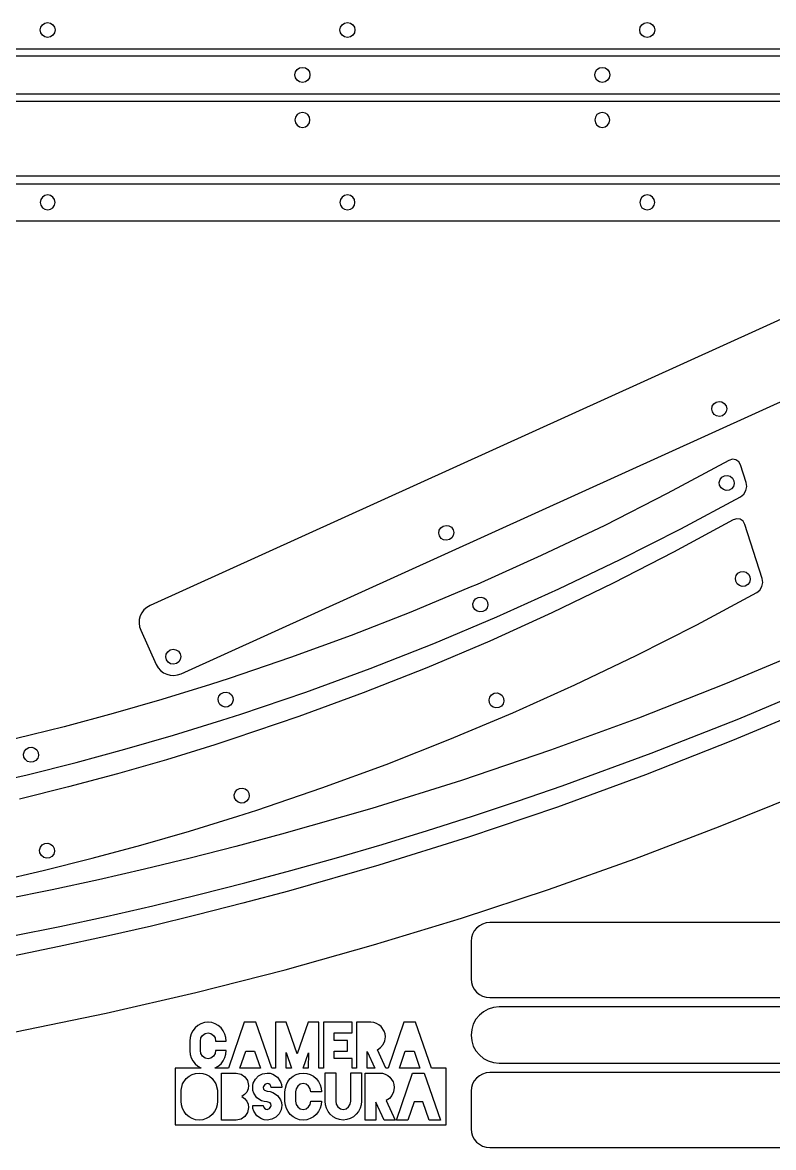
# Model space of a CAD drawing. Extents: x -2300 to 2026, y -6513 to 1502.
# Drawn here: x -1698.6 to -1498.1, y 859.1 to 1159.2 of the extents above; entities that cross this region are included whole.
import ezdxf

# ---------------------------------------------------------------- set-up
doc = ezdxf.new("R2010")
doc.units = 0

msp = doc.modelspace()

# ---------------------------------------------------------------- linework, layer by layer
at = {"layer": 'Layer 1'}
for p, q in [((-1693.692093, 1158.018394), (-1693.263684, 1158.654068)), ((-1693.263684, 1158.654068), (-1692.628176, 1159.082639)), ((-1692.628176, 1159.082639), (-1691.8498, 1159.23988)), ((-1691.8498, 1159.23988), (-1691.071125, 1159.082762)), ((-1691.8498, 1159.23988), (-1691.8498, 1159.23988)), ((-1691.071125, 1159.082762), (-1690.435197, 1158.654229)), ((-1690.435197, 1158.654229), (-1690.006454, 1158.018515)), ((-1613.692065, 1158.018394), (-1613.263505, 1158.654068)), ((-1613.263505, 1158.654068), (-1612.627845, 1159.082639)), ((-1612.627845, 1159.082639), (-1611.8494, 1159.23988)), ((-1611.8494, 1159.23988), (-1611.070725, 1159.082762)), ((-1611.8494, 1159.23988), (-1611.8494, 1159.23988)), ((-1611.070725, 1159.082762), (-1610.434798, 1158.654229)), ((-1610.434798, 1158.654229), (-1610.006054, 1158.018515)), ((-1533.691724, 1158.018394), (-1533.263367, 1158.654068)), ((-1533.263367, 1158.654068), (-1532.627868, 1159.082639)), ((-1532.627868, 1159.082639), (-1531.8494, 1159.23988)), ((-1531.8494, 1159.23988), (-1531.070759, 1159.082762)), ((-1531.8494, 1159.23988), (-1531.8494, 1159.23988)), ((-1531.070759, 1159.082762), (-1530.434908, 1158.654229)), ((-1530.434908, 1158.654229), (-1530.006239, 1158.018515)), ((-1693.84917, 1157.23985), (-1693.692093, 1158.018394)), ((-1693.691971, 1156.461498), (-1693.84917, 1157.23985)), ((-1693.263522, 1155.825828), (-1693.691971, 1156.461498)), ((-1692.628056, 1155.397216), (-1693.263522, 1155.825828)), ((-1690.435365, 1155.82566), (-1691.071252, 1155.397092)), ((-1690.006578, 1156.461371), (-1690.435365, 1155.82566)), ((-1689.84933, 1157.23985), (-1690.006578, 1156.461371)), ((-1690.006454, 1158.018515), (-1689.84933, 1157.23985)), ((-1613.84921, 1157.23985), (-1613.692065, 1158.018394)), ((-1613.691942, 1156.461498), (-1613.84921, 1157.23985)), ((-1613.263342, 1155.825828), (-1613.691942, 1156.461498)), ((-1612.627724, 1155.397216), (-1613.263342, 1155.825828)), ((-1610.434965, 1155.82566), (-1611.070852, 1155.397092)), ((-1610.006178, 1156.461371), (-1610.434965, 1155.82566)), ((-1609.84893, 1157.23985), (-1610.006178, 1156.461371)), ((-1610.006054, 1158.018515), (-1609.84893, 1157.23985)), ((-1533.84877, 1157.23985), (-1533.691724, 1158.018394)), ((-1533.691571, 1156.461498), (-1533.84877, 1157.23985)), ((-1533.263123, 1155.825828), (-1533.691571, 1156.461498)), ((-1532.627656, 1155.397216), (-1533.263123, 1155.825828)), ((-1530.435076, 1155.82566), (-1531.070886, 1155.397092)), ((-1530.006364, 1156.461371), (-1530.435076, 1155.82566)), ((-1529.84915, 1157.23985), (-1530.006364, 1156.461371)), ((-1530.006239, 1158.018515), (-1529.84915, 1157.23985)), ((-1691.8498, 1155.24004), (-1692.628056, 1155.397216)), ((-1691.071252, 1155.397092), (-1691.8498, 1155.24004)), ((-1611.8494, 1155.24004), (-1612.627724, 1155.397216)), ((-1611.070852, 1155.397092), (-1611.8494, 1155.24004)), ((-1531.8494, 1155.24004), (-1532.627656, 1155.397216)), ((-1531.070886, 1155.397092), (-1531.8494, 1155.24004)), ((-1463.85, 1150.23994), (-2178.85, 1150.24)), ((-2171.85025, 1152.23981), (-1451.85, 1152.24)), ((-1625.692065, 1146.036507), (-1625.263505, 1146.672115)), ((-1625.263505, 1146.672115), (-1624.627845, 1147.100663)), ((-1624.627845, 1147.100663), (-1623.8494, 1147.2579)), ((-1623.8494, 1147.2579), (-1623.070725, 1147.100785)), ((-1623.8494, 1147.2579), (-1623.8494, 1147.2579)), ((-1623.070725, 1147.100785), (-1622.434798, 1146.672277)), ((-1622.434798, 1146.672277), (-1622.006054, 1146.036628)), ((-1545.691724, 1146.036507), (-1545.263367, 1146.672115)), ((-1545.263367, 1146.672115), (-1544.627868, 1147.100663)), ((-1544.627868, 1147.100663), (-1543.8494, 1147.2579)), ((-1543.8494, 1147.2579), (-1543.070759, 1147.100785)), ((-1543.8494, 1147.2579), (-1543.8494, 1147.2579)), ((-1543.070759, 1147.100785), (-1542.434908, 1146.672277)), ((-1542.434908, 1146.672277), (-1542.006239, 1146.036628)), ((-1625.84921, 1145.25809), (-1625.692065, 1146.036507)), ((-1625.691942, 1144.479611), (-1625.84921, 1145.25809)), ((-1625.263342, 1143.843876), (-1625.691942, 1144.479611)), ((-1624.627724, 1143.41524), (-1625.263342, 1143.843876)), ((-1622.434965, 1143.843708), (-1623.070852, 1143.415115)), ((-1622.006178, 1144.479484), (-1622.434965, 1143.843708)), ((-1621.84893, 1145.25809), (-1622.006178, 1144.479484)), ((-1622.006054, 1146.036628), (-1621.84893, 1145.25809)), ((-1545.84877, 1145.25809), (-1545.691724, 1146.036507)), ((-1545.691571, 1144.479611), (-1545.84877, 1145.25809)), ((-1545.263123, 1143.843876), (-1545.691571, 1144.479611)), ((-1544.627656, 1143.41524), (-1545.263123, 1143.843876)), ((-1542.435076, 1143.843708), (-1543.070886, 1143.415115)), ((-1542.006364, 1144.479484), (-1542.435076, 1143.843708)), ((-1541.84915, 1145.25809), (-1542.006364, 1144.479484)), ((-1542.006239, 1146.036628), (-1541.84915, 1145.25809)), ((-1623.8494, 1143.25806), (-1624.627724, 1143.41524)), ((-1623.070852, 1143.415115), (-1623.8494, 1143.25806)), ((-1543.8494, 1143.25806), (-1544.627656, 1143.41524)), ((-1543.070886, 1143.415115), (-1543.8494, 1143.25806)), ((-2183.85047, 1138.24019), (-1463.84, 1138.24)), ((-2183.85025, 1140.24025), (-1463.85, 1140.24)), ((-1625.262952, 1134.654152), (-1625.691628, 1134.018482)), ((-1624.627259, 1135.082764), (-1625.262952, 1134.654152)), ((-1623.8489, 1135.23994), (-1624.627259, 1135.082764)), ((-1623.070386, 1135.082888), (-1623.8489, 1135.23994)), ((-1622.434575, 1134.65432), (-1623.070386, 1135.082888)), ((-1622.005864, 1134.018609), (-1622.434575, 1134.65432)), ((-1545.262822, 1134.654152), (-1545.691271, 1134.018482)), ((-1544.627356, 1135.082764), (-1545.262822, 1134.654152)), ((-1543.8491, 1135.23994), (-1544.627356, 1135.082764)), ((-1543.070552, 1135.082888), (-1543.8491, 1135.23994)), ((-1542.434665, 1134.65432), (-1543.070552, 1135.082888)), ((-1542.005878, 1134.018609), (-1542.434665, 1134.65432)), ((-1625.691628, 1134.018482), (-1625.84893, 1133.24013)), ((-1625.84893, 1133.24013), (-1625.691781, 1132.461586)), ((-1625.691781, 1132.461586), (-1625.263197, 1131.825912)), ((-1625.263197, 1131.825912), (-1624.627472, 1131.397341)), ((-1623.070259, 1131.397218), (-1622.434407, 1131.825751)), ((-1622.434407, 1131.825751), (-1622.005739, 1132.461465)), ((-1621.84865, 1133.24013), (-1622.005864, 1134.018609)), ((-1622.005739, 1132.461465), (-1621.84865, 1133.24013)), ((-1545.691271, 1134.018482), (-1545.84847, 1133.24013)), ((-1545.84847, 1133.24013), (-1545.691393, 1132.461586)), ((-1545.691393, 1132.461586), (-1545.262984, 1131.825912)), ((-1545.262984, 1131.825912), (-1544.627476, 1131.397341)), ((-1543.070425, 1131.397218), (-1542.434497, 1131.825751)), ((-1542.434497, 1131.825751), (-1542.005754, 1132.461465)), ((-1541.84863, 1133.24013), (-1542.005878, 1134.018609)), ((-1542.005754, 1132.461465), (-1541.84863, 1133.24013)), ((-1624.627472, 1131.397341), (-1623.8489, 1131.2401)), ((-1623.8489, 1131.2401), (-1623.070259, 1131.397218)), ((-1623.8489, 1131.2401), (-1623.8489, 1131.2401)), ((-1544.627476, 1131.397341), (-1543.8491, 1131.2401)), ((-1543.8491, 1131.2401), (-1543.070425, 1131.397218)), ((-1543.8491, 1131.2401), (-1543.8491, 1131.2401)), ((-1463.84019, 1118.23981), (-2183.85, 1118.24)), ((-1771.85, 1116.23972), (-1456.84, 1116.23)), ((-1693.683468, 1112.026628), (-1693.84065, 1111.24809)), ((-1693.84065, 1111.24809), (-1693.683436, 1110.469608)), ((-1693.25481, 1112.662277), (-1693.683468, 1112.026628)), ((-1692.61901, 1113.090785), (-1693.25481, 1112.662277)), ((-1691.8404, 1113.2479), (-1692.61901, 1113.090785)), ((-1691.061828, 1113.090663), (-1691.8404, 1113.2479)), ((-1691.8404, 1113.2479), (-1691.8404, 1113.2479)), ((-1690.426103, 1112.662115), (-1691.061828, 1113.090663)), ((-1689.997519, 1112.026507), (-1690.426103, 1112.662115)), ((-1689.997642, 1110.469704), (-1689.84037, 1111.24809)), ((-1689.84037, 1111.24809), (-1689.997519, 1112.026507)), ((-1613.683161, 1112.026628), (-1613.84025, 1111.24809)), ((-1613.84025, 1111.24809), (-1613.683036, 1110.469608)), ((-1613.254492, 1112.662277), (-1613.683161, 1112.026628)), ((-1612.618641, 1113.090785), (-1613.254492, 1112.662277)), ((-1611.84, 1113.2479), (-1612.618641, 1113.090785)), ((-1611.061532, 1113.090663), (-1611.84, 1113.2479)), ((-1611.84, 1113.2479), (-1611.84, 1113.2479)), ((-1610.426033, 1112.662115), (-1611.061532, 1113.090663)), ((-1609.997676, 1112.026507), (-1610.426033, 1112.662115)), ((-1609.997829, 1110.469704), (-1609.84063, 1111.24809)), ((-1609.84063, 1111.24809), (-1609.997676, 1112.026507)), ((-1533.683161, 1112.026628), (-1533.84025, 1111.24809)), ((-1533.84025, 1111.24809), (-1533.683036, 1110.469608)), ((-1533.254492, 1112.662277), (-1533.683161, 1112.026628)), ((-1532.618641, 1113.090785), (-1533.254492, 1112.662277)), ((-1531.84, 1113.2479), (-1532.618641, 1113.090785)), ((-1531.061555, 1113.090663), (-1531.84, 1113.2479)), ((-1531.84, 1113.2479), (-1531.84, 1113.2479)), ((-1530.425896, 1112.662115), (-1531.061555, 1113.090663)), ((-1529.997335, 1112.026507), (-1530.425896, 1112.662115)), ((-1529.997427, 1110.469704), (-1529.84019, 1111.24809)), ((-1529.84019, 1111.24809), (-1529.997335, 1112.026507)), ((-1693.683436, 1110.469608), (-1693.254724, 1109.833873)), ((-1693.254724, 1109.833873), (-1692.618913, 1109.405239)), ((-1692.618913, 1109.405239), (-1691.8404, 1109.24806)), ((-1691.8404, 1109.24806), (-1691.061948, 1109.405271)), ((-1691.061948, 1109.405271), (-1690.426265, 1109.833958)), ((-1690.426265, 1109.833958), (-1689.997642, 1110.469704)), ((-1613.683036, 1110.469608), (-1613.254324, 1109.833873)), ((-1613.254324, 1109.833873), (-1612.618514, 1109.405239)), ((-1612.618514, 1109.405239), (-1611.84, 1109.24806)), ((-1611.84, 1109.24806), (-1611.061744, 1109.405271)), ((-1611.061744, 1109.405271), (-1610.426277, 1109.833958)), ((-1610.426277, 1109.833958), (-1609.997829, 1110.469704)), ((-1533.683036, 1110.469608), (-1533.254324, 1109.833873)), ((-1533.254324, 1109.833873), (-1532.618514, 1109.405239)), ((-1532.618514, 1109.405239), (-1531.84, 1109.24806)), ((-1531.84, 1109.24806), (-1531.061583, 1109.405271)), ((-1531.061583, 1109.405271), (-1530.425975, 1109.833958)), ((-1530.425975, 1109.833958), (-1529.997427, 1110.469704)), ((-1451.83997, 1106.23047), (-1771.85, 1106.24)), ((-1445.992, 1102.89282), (-1664.53, 1003.69)), ((-1656.26324, 985.47867), (-1437.72524, 1084.68147)), ((-1514.629296, 1056.097599), (-1514.501766, 1056.853461)), ((-1514.501766, 1056.853461), (-1514.100246, 1057.50638)), ((-1514.100246, 1057.50638), (-1513.456799, 1057.971305)), ((-1513.4568, 1057.9713), (-1512.682784, 1058.150075)), ((-1513.456799, 1057.971305), (-1513.4568, 1057.9713)), ((-1512.682784, 1058.150075), (-1511.926632, 1058.022707)), ((-1511.926632, 1058.022707), (-1511.273557, 1057.621078)), ((-1511.273557, 1057.621078), (-1510.80877, 1056.977064)), ((-1510.80877, 1056.977064), (-1510.630162, 1056.203195)), ((-1514.450771, 1055.323845), (-1514.629296, 1056.097599)), ((-1513.985932, 1054.680014), (-1514.450771, 1055.323845)), ((-1513.332991, 1054.278293), (-1513.985932, 1054.680014)), ((-1512.577098, 1054.15069), (-1513.332991, 1054.278293)), ((-1511.803401, 1054.329214), (-1512.577098, 1054.15069)), ((-1511.159542, 1054.794039), (-1511.803401, 1054.329214)), ((-1510.757775, 1055.44711), (-1511.159542, 1054.794039)), ((-1510.630162, 1056.203195), (-1510.757775, 1055.44711)), ((-1510.04197, 1042.42044), (-1526.501351, 1033.547401)), ((-1509.078137, 1042.722974), (-1510.04197, 1042.42044)), ((-1508.169836, 1042.592769), (-1509.078137, 1042.722974)), ((-1507.41711, 1042.068789), (-1508.169836, 1042.592769)), ((-1506.92, 1041.19), (-1507.41711, 1042.068789)), ((-1505.41638, 1036.517135), (-1506.92, 1041.19)), ((-1512.616811, 1036.555942), (-1512.403667, 1037.292355)), ((-1512.52781, 1035.76679), (-1512.616811, 1036.555942)), ((-1512.139737, 1035.073737), (-1512.52781, 1035.76679)), ((-1512.403667, 1037.292355), (-1511.929914, 1037.895096)), ((-1511.929914, 1037.895096), (-1511.23709, 1038.28323)), ((-1511.23709, 1038.28323), (-1510.447966, 1038.372203)), ((-1510.447966, 1038.372203), (-1509.711586, 1038.159063)), ((-1509.711586, 1038.159063), (-1509.108859, 1037.685321)), ((-1509.108859, 1037.685321), (-1508.72069, 1036.99249)), ((-1508.63162, 1036.203191), (-1508.84463, 1035.466644)), ((-1508.7207, 1036.99249), (-1508.63162, 1036.203191)), ((-1508.72069, 1036.99249), (-1508.7207, 1036.99249)), ((-1505.282588, 1035.435716), (-1505.41638, 1036.517135)), ((-1526.501351, 1033.547401), (-1543.195745, 1025.070353)), ((-1522.876568, 1024.152272), (-1506.92022, 1032.716325)), ((-1511.537005, 1034.599774), (-1512.139737, 1035.073737)), ((-1510.80051, 1034.386477), (-1511.537005, 1034.599774)), ((-1510.01115, 1034.47542), (-1510.80051, 1034.386477)), ((-1509.318288, 1034.863752), (-1510.01115, 1034.47542)), ((-1508.84463, 1035.466644), (-1509.318288, 1034.863752)), ((-1506.92022, 1032.716325), (-1506.08263, 1033.412439)), ((-1506.08263, 1033.412439), (-1505.520712, 1034.35986)), ((-1505.520712, 1034.35986), (-1505.282588, 1035.435716)), ((-1508.87859, 1026.53457), (-1524.797451, 1017.889698)), ((-1507.916104, 1026.839422), (-1508.87859, 1026.53457)), ((-1507.008867, 1026.711079), (-1507.916104, 1026.839422)), ((-1506.256845, 1026.188339), (-1507.008867, 1026.711079)), ((-1587.475722, 1023.029868), (-1587.348134, 1023.785811)), ((-1587.348134, 1023.785811), (-1586.946432, 1024.438789)), ((-1586.946432, 1024.438789), (-1586.3027, 1024.903695)), ((-1586.3027, 1024.9037), (-1585.528649, 1025.082485)), ((-1586.3027, 1024.903695), (-1586.3027, 1024.9037)), ((-1585.528649, 1025.082485), (-1584.772422, 1024.955127)), ((-1584.772422, 1024.955127), (-1584.119272, 1024.553518)), ((-1584.119272, 1024.553518), (-1583.65445, 1023.909552)), ((-1583.65445, 1023.909552), (-1583.475849, 1023.135678)), ((-1543.195745, 1025.070353), (-1560.117576, 1016.992473)), ((-1539.048137, 1015.951348), (-1522.876568, 1024.152272)), ((-1505.76, 1025.31), (-1506.256845, 1026.188339)), ((-1501.13014, 1010.92549), (-1505.76, 1025.31)), ((-1587.297111, 1022.256065), (-1587.475722, 1023.029868)), ((-1586.832145, 1021.612349), (-1587.297111, 1022.256065)), ((-1586.179139, 1021.210686), (-1586.832145, 1021.612349)), ((-1585.423221, 1021.083105), (-1586.179139, 1021.210686)), ((-1584.649521, 1021.261632), (-1585.423221, 1021.083105)), ((-1584.005408, 1021.726463), (-1584.649521, 1021.261632)), ((-1583.60351, 1022.379563), (-1584.005408, 1021.726463)), ((-1583.475849, 1023.135678), (-1583.60351, 1022.379563)), ((-1524.797451, 1017.889698), (-1540.938585, 1009.616953)), ((-1560.117576, 1016.992473), (-1577.25927, 1009.31694)), ((-1555.430088, 1008.11991), (-1539.048137, 1015.951348)), ((-1508.329598, 1010.961419), (-1508.116395, 1011.697844)), ((-1508.116395, 1011.697844), (-1507.642625, 1012.300587)), ((-1507.642625, 1012.300587), (-1506.94989, 1012.6887)), ((-1506.94989, 1012.6887), (-1506.160776, 1012.777672)), ((-1506.160776, 1012.777672), (-1505.424382, 1012.564532)), ((-1505.424382, 1012.564532), (-1504.821598, 1012.090804)), ((-1504.821598, 1012.090804), (-1504.43331, 1011.39801)), ((-1579.08897, 1008.543855), (-1594.90739, 1001.943575)), ((-1577.25927, 1009.31694), (-1579.08897, 1008.543855)), ((-1540.938585, 1009.616953), (-1557.296894, 1001.723045)), ((-1508.24063, 1010.17226), (-1508.329598, 1010.961419)), ((-1507.852523, 1009.479212), (-1508.24063, 1010.17226)), ((-1507.249739, 1009.00526), (-1507.852523, 1009.479212)), ((-1506.513228, 1008.791965), (-1507.249739, 1009.00526)), ((-1505.72394, 1008.88089), (-1506.513228, 1008.791965)), ((-1505.031047, 1009.26922), (-1505.72394, 1008.88089)), ((-1504.557324, 1009.872134), (-1505.031047, 1009.26922)), ((-1504.344249, 1010.608703), (-1504.557324, 1009.872134)), ((-1504.43331, 1011.39801), (-1504.4333, 1011.398)), ((-1504.4333, 1011.398), (-1504.344249, 1010.608703)), ((-1501.796271, 1007.820794), (-1501.234311, 1008.768233)), ((-1501.234311, 1008.768233), (-1500.996226, 1009.844088)), ((-1500.996226, 1009.844088), (-1501.13014, 1010.92549)), ((-1577.656011, 1005.471409), (-1576.96331, 1005.85954)), ((-1576.96331, 1005.85954), (-1576.174054, 1005.948498)), ((-1576.174054, 1005.948498), (-1575.437585, 1005.735321)), ((-1575.437585, 1005.735321), (-1574.834773, 1005.261591)), ((-1572.017582, 1000.664313), (-1555.430088, 1008.11991)), ((-1518.590326, 998.560384), (-1502.63398, 1007.12464)), ((-1502.63398, 1007.12464), (-1501.796271, 1007.820794)), ((-1666.143585, 1002.527385), (-1666.726997, 1001.75748)), ((-1665.407969, 1003.180297), (-1666.143585, 1002.527385)), ((-1664.53, 1003.69), (-1665.407969, 1003.180297)), ((-1578.342901, 1004.132181), (-1578.129718, 1004.86862)), ((-1578.25403, 1003.3431), (-1578.342901, 1004.132181)), ((-1577.865898, 1002.650059), (-1578.25403, 1003.3431)), ((-1578.129718, 1004.86862), (-1577.656011, 1005.471409)), ((-1577.263068, 1002.176119), (-1577.865898, 1002.650059)), ((-1574.570632, 1003.042916), (-1575.044433, 1002.439984)), ((-1574.834773, 1005.261591), (-1574.44649, 1004.56889)), ((-1574.357482, 1003.779546), (-1574.570632, 1003.042916)), ((-1574.4465, 1004.56889), (-1574.357482, 1003.779546)), ((-1574.44649, 1004.56889), (-1574.4465, 1004.56889)), ((-1667.39781, 999.971547), (-1667.46551, 999.00795)), ((-1667.148355, 1000.896795), (-1667.39781, 999.971547)), ((-1666.726997, 1001.75748), (-1667.148355, 1000.896795)), ((-1594.90739, 1001.943575), (-1610.897533, 995.68582)), ((-1588.805782, 993.59091), (-1572.017582, 1000.664313)), ((-1576.526553, 1001.962826), (-1577.263068, 1002.176119)), ((-1575.73737, 1002.05173), (-1576.526553, 1001.962826)), ((-1575.044433, 1002.439984), (-1575.73737, 1002.05173)), ((-1557.296894, 1001.723045), (-1573.867278, 994.214682)), ((-1667.46551, 999.00795), (-1667.341607, 998.032219)), ((-1667.341607, 998.032219), (-1667.01625, 997.07057)), ((-1667.01625, 997.07057), (-1662.88298, 987.96494)), ((-1534.761769, 990.359112), (-1518.590326, 998.560384)), ((-1610.897533, 995.68582), (-1627.058618, 989.782658)), ((-1605.789847, 986.906058), (-1588.805782, 993.59091)), ((-1573.867278, 994.214682), (-1590.644638, 987.098575)), ((-1660.321589, 989.962321), (-1660.194049, 990.718208)), ((-1660.194049, 990.718208), (-1659.792477, 991.371127)), ((-1659.792477, 991.371127), (-1659.148999, 991.836003)), ((-1659.149, 991.836), (-1658.37498, 992.014816)), ((-1659.148999, 991.836003), (-1659.149, 991.836)), ((-1658.37498, 992.014816), (-1657.618805, 991.887512)), ((-1657.618805, 991.887512), (-1656.965665, 991.48592)), ((-1656.965665, 991.48592), (-1656.50075, 990.841874)), ((-1656.50075, 990.841874), (-1656.322149, 990.067994)), ((-1487.915507, 992.491772), (-1510.93848, 982.811249)), ((-1662.88298, 987.96494), (-1662.37332, 987.086979)), ((-1660.142971, 989.188543), (-1660.321589, 989.962321)), ((-1659.678074, 988.544725), (-1660.142971, 989.188543)), ((-1659.025218, 988.14301), (-1659.678074, 988.544725)), ((-1658.269452, 988.01541), (-1659.025218, 988.14301)), ((-1657.495821, 988.193934), (-1658.269452, 988.01541)), ((-1656.851708, 988.658782), (-1657.495821, 988.193934)), ((-1656.44981, 989.311883), (-1656.851708, 988.658782)), ((-1656.322149, 990.067994), (-1656.44981, 989.311883)), ((-1627.058618, 989.782658), (-1643.38987, 984.246155)), ((-1551.143514, 982.527229), (-1534.761769, 990.359112)), ((-1662.37332, 987.086979), (-1661.720398, 986.351365)), ((-1661.720398, 986.351365), (-1660.950444, 985.76795)), ((-1660.950444, 985.76795), (-1660.089687, 985.346586)), ((-1660.089687, 985.346586), (-1659.164359, 985.097125)), ((-1659.164359, 985.097125), (-1658.200688, 985.029417)), ((-1658.200688, 985.029417), (-1657.224905, 985.153315)), ((-1657.224905, 985.153315), (-1656.26324, 985.47867)), ((-1622.964939, 980.616111), (-1605.789847, 986.906058)), ((-1590.644638, 987.098575), (-1607.623876, 980.381431)), ((-1648.42682, 982.624525), (-1661.373377, 978.632825)), ((-1643.38987, 984.246155), (-1648.42682, 982.624525)), ((-1567.730767, 975.07114), (-1551.143514, 982.527229)), ((-1510.93848, 982.811249), (-1534.20163, 973.673477)), ((-1507.35945, 973.481715), (-1484.132315, 983.243043)), ((-1661.373377, 978.632825), (-1674.36654, 974.878823)), ((-1646.339298, 978.760294), (-1646.126081, 979.49675)), ((-1646.25033, 977.97114), (-1646.339298, 978.760294)), ((-1646.126081, 979.49675), (-1645.652256, 980.099578)), ((-1645.652256, 980.099578), (-1644.9594, 980.48785)), ((-1644.9594, 980.48785), (-1644.170343, 980.576764)), ((-1644.170343, 980.576764), (-1643.433904, 980.363558)), ((-1643.433904, 980.363558), (-1642.831112, 979.889758)), ((-1642.831112, 979.889758), (-1642.443, 979.19689)), ((-1642.443, 979.19689), (-1642.353958, 978.407677)), ((-1642.443, 979.19689), (-1642.443, 979.19689)), ((-1640.32622, 974.727425), (-1622.964939, 980.616111)), ((-1607.623876, 980.381431), (-1624.799893, 974.06996)), ((-1574.05543, 978.537682), (-1573.842336, 979.274094)), ((-1573.96641, 977.74863), (-1574.05543, 978.537682)), ((-1573.842336, 979.274094), (-1573.368599, 979.876884)), ((-1573.368599, 979.876884), (-1572.67569, 980.26507)), ((-1572.67569, 980.26507), (-1571.886563, 980.354)), ((-1571.886563, 980.354), (-1571.150179, 980.140801)), ((-1571.150179, 980.140801), (-1570.54745, 979.667044)), ((-1570.54745, 979.667044), (-1570.15929, 978.9743)), ((-1570.1593, 978.9743), (-1570.070261, 978.184971)), ((-1570.15929, 978.9743), (-1570.1593, 978.9743)), ((-1645.862206, 977.278215), (-1646.25033, 977.97114)), ((-1645.259359, 976.804342), (-1645.862206, 977.278215)), ((-1644.522784, 976.591092), (-1645.259359, 976.804342)), ((-1643.73348, 976.68004), (-1644.522784, 976.591092)), ((-1643.040683, 977.068247), (-1643.73348, 976.68004)), ((-1642.567014, 977.671128), (-1643.040683, 977.068247)), ((-1642.353958, 978.407677), (-1642.567014, 977.671128)), ((-1573.578437, 977.05555), (-1573.96641, 977.74863)), ((-1572.975717, 976.58158), (-1573.578437, 977.05555)), ((-1572.239231, 976.368285), (-1572.975717, 976.58158)), ((-1571.44996, 976.45723), (-1572.239231, 976.368285)), ((-1570.757059, 976.845451), (-1571.44996, 976.45723)), ((-1570.283336, 977.44836), (-1570.757059, 976.845451)), ((-1570.070261, 978.184971), (-1570.283336, 977.44836)), ((-1486.03548, 977.321772), (-1509.058453, 967.641249)), ((-1674.36654, 974.878823), (-1687.403204, 971.36225)), ((-1658.287333, 969.11836), (-1645.36317, 973.105795)), ((-1645.36317, 973.105795), (-1640.32622, 974.727425)), ((-1624.799893, 974.06996), (-1642.16759, 968.17087)), ((-1584.518735, 967.997251), (-1567.730767, 975.07114)), ((-1534.20163, 973.673477), (-1557.695731, 965.083695)), ((-1530.828799, 964.267278), (-1507.35945, 973.481715)), ((-1687.403204, 971.36225), (-1700.480265, 968.082839)), ((-1671.257439, 965.364548), (-1658.287333, 969.11836)), ((-1647.20475, 966.54921), (-1660.173831, 962.553091)), ((-1642.16759, 968.17087), (-1647.20475, 966.54921)), ((-1601.502622, 961.311968), (-1584.518735, 967.997251)), ((-1509.058453, 967.641249), (-1532.321603, 958.503477)), ((-1698.277524, 964.05385), (-1698.06431, 964.790291)), ((-1698.18866, 963.26477), (-1698.277524, 964.05385)), ((-1698.06431, 964.790291), (-1697.590533, 965.3931)), ((-1697.590533, 965.3931), (-1696.89771, 965.78128)), ((-1696.89771, 965.78128), (-1696.108412, 965.870287)), ((-1696.108412, 965.870287), (-1695.371835, 965.657195)), ((-1695.371835, 965.657195), (-1694.768946, 965.183496)), ((-1694.768946, 965.183496), (-1694.38071, 964.49068)), ((-1694.291835, 963.701366), (-1694.5051, 962.964801)), ((-1694.38071, 964.49068), (-1694.3807, 964.49069)), ((-1694.3807, 964.49069), (-1694.291835, 963.701366)), ((-1684.270476, 961.844111), (-1671.257439, 965.364548)), ((-1557.695731, 965.083695), (-1581.411554, 957.047143)), ((-1554.531001, 955.60507), (-1530.828799, 964.267278)), ((-1697.800328, 962.571959), (-1698.18866, 963.26477)), ((-1697.197456, 962.098172), (-1697.800328, 962.571959)), ((-1697.323432, 958.556803), (-1684.270476, 961.844111)), ((-1696.460974, 961.884969), (-1697.197456, 962.098172)), ((-1695.67181, 961.97391), (-1696.460974, 961.884969)), ((-1694.978943, 962.361986), (-1695.67181, 961.97391)), ((-1694.5051, 962.964801), (-1694.978943, 962.361986)), ((-1660.173831, 962.553091), (-1673.19025, 958.798615)), ((-1618.677635, 955.021696), (-1601.502622, 961.311968)), ((-1710.413294, 955.502379), (-1697.323432, 958.556803)), ((-1673.19025, 958.798615), (-1686.250803, 955.285508)), ((-1532.321603, 958.503477), (-1555.815704, 949.913695)), ((-1686.250803, 955.285508), (-1699.352285, 952.013496)), ((-1641.838622, 953.902269), (-1641.364918, 954.505073)), ((-1641.364918, 954.505073), (-1640.67223, 954.89331)), ((-1640.67223, 954.89331), (-1639.88307, 954.982242)), ((-1639.88307, 954.982242), (-1639.146611, 954.769034)), ((-1639.146611, 954.769034), (-1638.543805, 954.295237)), ((-1636.03898, 949.13284), (-1618.677635, 955.021696)), ((-1581.411554, 957.047143), (-1605.339874, 949.569057)), ((-1566.466494, 951.48272), (-1554.531001, 955.60507)), ((-1642.051803, 953.16582), (-1641.838622, 953.902269)), ((-1641.96292, 952.37665), (-1642.051803, 953.16582)), ((-1641.574814, 951.683724), (-1641.96292, 952.37665)), ((-1640.971991, 951.209844), (-1641.574814, 951.683724)), ((-1638.27966, 952.076639), (-1638.753386, 951.473738)), ((-1638.543805, 954.295237), (-1638.1556, 953.6024)), ((-1638.066576, 952.813195), (-1638.27966, 952.076639)), ((-1638.1556, 953.6024), (-1638.066576, 952.813195)), ((-1638.1556, 953.6024), (-1638.1556, 953.6024)), ((-1578.45669, 947.500431), (-1566.466494, 951.48272)), ((-1512.35761, 944.781766), (-1489.760246, 953.982041)), ((-1641.07614, 947.51118), (-1636.03898, 949.13284)), ((-1640.235475, 950.99658), (-1640.971991, 951.209844)), ((-1639.44629, 951.0855), (-1640.235475, 950.99658)), ((-1638.753386, 951.473738), (-1639.44629, 951.0855)), ((-1605.339874, 949.569057), (-1629.471462, 942.654678)), ((-1555.815704, 949.913695), (-1579.531527, 941.877142)), ((-1654.000851, 943.52371), (-1641.07614, 947.51118)), ((-1590.500417, 943.658868), (-1578.45669, 947.500431)), ((-1666.971478, 939.770046), (-1654.000851, 943.52371)), ((-1629.471462, 942.654678), (-1641.610599, 939.410516)), ((-1602.596504, 939.958699), (-1590.500417, 943.658868)), ((-1535.175925, 936.091523), (-1512.35761, 944.781766)), ((-1693.776948, 939.195802), (-1693.303241, 939.79859)), ((-1693.303241, 939.79859), (-1692.61054, 940.18673)), ((-1692.61054, 940.18673), (-1691.821103, 940.275766)), ((-1691.821103, 940.275766), (-1691.084455, 940.062691)), ((-1691.084455, 940.062691), (-1690.481539, 939.589003)), ((-1690.481539, 939.589003), (-1690.0933, 938.8962)), ((-1679.985009, 936.249931), (-1666.971478, 939.770046)), ((-1614.743783, 936.400593), (-1602.596504, 939.958699)), ((-1579.531527, 941.877142), (-1603.459847, 934.399057)), ((-1693.990131, 938.459368), (-1693.776948, 939.195802)), ((-1693.90126, 937.67029), (-1693.990131, 938.459368)), ((-1693.513026, 936.977434), (-1693.90126, 937.67029)), ((-1692.910172, 936.503638), (-1693.513026, 936.977434)), ((-1692.17371, 936.290428), (-1692.910172, 936.503638)), ((-1690.691625, 936.767447), (-1691.38465, 936.37933)), ((-1690.21766, 937.370293), (-1690.691625, 936.767447)), ((-1690.004353, 938.106874), (-1690.21766, 937.370293)), ((-1690.0933, 938.8962), (-1690.004353, 938.106874)), ((-1690.0933, 938.8962), (-1690.0933, 938.8962)), ((-1641.610599, 939.410516), (-1653.797093, 936.309244)), ((-1693.038435, 932.963108), (-1679.985009, 936.249931)), ((-1691.38465, 936.37933), (-1692.17371, 936.290428)), ((-1653.797093, 936.309244), (-1666.02979, 933.351519)), ((-1603.459847, 934.399057), (-1627.591435, 927.484678)), ((-1626.941081, 932.985215), (-1614.743783, 936.400593)), ((-1558.206854, 927.916052), (-1535.175925, 936.091523)), ((-1706.128745, 929.909318), (-1693.038435, 932.963108)), ((-1678.307538, 930.537994), (-1690.629183, 927.869325)), ((-1666.02979, 933.351519), (-1678.307538, 930.537994)), ((-1639.187228, 929.713234), (-1626.941081, 932.985215)), ((-1690.629183, 927.869325), (-1702.993572, 925.346166)), ((-1651.481055, 926.585317), (-1639.187228, 929.713234)), ((-1627.591435, 927.484678), (-1639.730572, 924.240516)), ((-1581.442058, 920.260091), (-1558.206854, 927.916052)), ((-1663.821391, 923.602131), (-1651.481055, 926.585317)), ((-1676.207065, 920.764343), (-1663.821391, 923.602131)), ((-1639.730572, 924.240516), (-1651.917066, 921.139244)), ((-1688.636907, 918.072622), (-1676.207065, 920.764343)), ((-1651.917066, 921.139244), (-1664.149763, 918.181519)), ((-1604.873372, 913.128372), (-1581.442058, 920.260091)), ((-1575.789916, 918.697254), (-1576.639455, 918.237285)), ((-1574.85016, 918.987762), (-1575.789916, 918.697254)), ((-1573.84, 919.089), (-1574.85016, 918.987762)), ((-1483.84087, 919.0881), (-1573.84, 919.089)), ((-1701.109747, 915.527634), (-1688.636907, 918.072622)), ((-1664.149763, 918.181519), (-1676.427511, 915.367994)), ((-1578.44863, 916.038692), (-1578.739163, 915.098961)), ((-1577.988625, 916.888195), (-1578.44863, 916.038692)), ((-1577.378962, 917.627663), (-1577.988625, 916.888195)), ((-1576.639455, 918.237285), (-1577.378962, 917.627663)), ((-1688.749156, 912.699325), (-1701.113545, 910.176166)), ((-1676.427511, 915.367994), (-1688.749156, 912.699325)), ((-1628.49225, 906.525619), (-1604.873372, 913.128372)), ((-1578.84041, 914.08881), (-1578.85, 904.088)), ((-1578.739163, 915.098961), (-1578.84041, 914.08881)), ((-1652.290348, 900.456562), (-1628.49225, 906.525619)), ((-1578.85, 904.088), (-1578.748753, 903.077878)), ((-1676.259321, 894.925931), (-1652.290348, 900.456562)), ((-1578.748753, 903.077878), (-1578.45822, 902.138221)), ((-1578.45822, 902.138221), (-1577.998215, 901.288824)), ((-1577.998215, 901.288824), (-1577.388553, 900.549477)), ((-1577.388553, 900.549477), (-1576.649045, 899.939976)), ((-1576.649045, 899.939976), (-1575.799506, 899.480112)), ((-1575.799506, 899.480112), (-1574.85975, 899.189679)), ((-1574.85975, 899.189679), (-1573.84959, 899.08847)), ((-1573.84959, 899.08847), (-1483.85, 899.089)), ((-1700.390823, 889.938459), (-1676.259321, 894.925931)), ((-1575.539149, 895.311565), (-1576.648391, 894.397211)), ((-1574.264858, 896.00145), (-1575.539149, 895.311565)), ((-1572.855236, 896.437162), (-1574.264858, 896.00145)), ((-1571.34, 896.589), (-1572.855236, 896.437162)), ((-1478.15087, 896.5889), (-1571.34, 896.589)), ((-1651.764424, 891.643183), (-1652.5144, 891.002667)), ((-1650.93013, 892.115137), (-1651.764424, 891.643183)), ((-1650.024603, 892.405992), (-1650.93013, 892.115137)), ((-1649.06, 892.503), (-1650.024603, 892.405992)), ((-1649.042884, 892.502903), (-1649.06, 892.503)), ((-1648.078141, 892.40589), (-1649.042884, 892.502903)), ((-1647.172334, 892.11504), (-1648.078141, 892.40589)), ((-1646.329826, 891.643083), (-1647.172334, 892.11504)), ((-1645.588484, 891.00257), (-1646.329826, 891.643083)), ((-1639.37, 892.503), (-1643.60166, 880.2963)), ((-1636.27179, 892.5027), (-1639.37, 892.503)), ((-1632.04, 880.296), (-1636.27179, 892.5027)), ((-1628.17113, 892.503), (-1631.05, 892.503)), ((-1631.05, 892.503), (-1631.05, 880.296)), ((-1625.2391, 884.04112), (-1628.17113, 892.503)), ((-1622.29, 892.503), (-1625.2391, 884.04112)), ((-1619.45, 892.503), (-1622.29, 892.503)), ((-1619.45, 880.296), (-1619.45, 892.503)), ((-1610.56, 892.503), (-1618.24, 892.503)), ((-1618.24, 892.503), (-1618.24, 880.296)), ((-1610.56, 889.671), (-1610.56, 892.503)), ((-1605.64, 892.503), (-1609.44, 892.503)), ((-1609.44, 892.503), (-1609.44, 880.296)), ((-1605.62237, 892.502693), (-1605.64, 892.503)), ((-1604.83879, 892.426794), (-1605.62237, 892.502693)), ((-1604.10573, 892.1992), (-1604.83879, 892.426794)), ((-1603.431658, 891.836726), (-1604.10573, 892.1992)), ((-1602.85875, 891.35626), (-1603.431658, 891.836726)), ((-1596.79, 892.503), (-1601.02179, 880.2963)), ((-1593.69166, 892.5027), (-1596.79, 892.503)), ((-1589.46, 880.296), (-1593.69166, 892.5027)), ((-1578.252856, 892.013905), (-1578.688644, 890.604357)), ((-1577.562866, 893.28809), (-1578.252856, 892.013905)), ((-1576.648391, 894.397211), (-1577.562866, 893.28809)), ((-1653.811851, 888.478686), (-1653.912908, 887.496867)), ((-1653.54236, 889.401517), (-1653.811851, 888.478686)), ((-1653.108439, 890.248448), (-1653.54236, 889.401517)), ((-1652.5144, 891.002667), (-1653.108439, 890.248448)), ((-1650.92805, 888.305744), (-1650.48998, 889.013554)), ((-1650.48998, 889.013554), (-1649.83302, 889.485422)), ((-1649.83302, 889.485422), (-1649.040726, 889.67095)), ((-1649.040726, 889.67095), (-1648.265657, 889.485422)), ((-1648.265657, 889.485422), (-1647.625472, 889.013554)), ((-1647.625472, 889.013554), (-1647.187402, 888.305744)), ((-1644.981861, 890.231365), (-1645.588484, 891.00257)), ((-1644.543774, 889.36746), (-1644.981861, 890.231365)), ((-1644.278404, 888.432018), (-1644.543774, 889.36746)), ((-1615.41, 887.648), (-1615.41, 889.671)), ((-1615.41, 889.671), (-1610.56, 889.671)), ((-1602.016027, 890.12582), (-1602.85875, 891.35626)), ((-1601.788562, 889.392716), (-1602.016027, 890.12582)), ((-1601.860218, 887.517571), (-1601.712683, 888.60903)), ((-1601.712683, 888.60903), (-1601.788562, 889.392716)), ((-1578.688644, 890.604357), (-1578.84051, 889.08915)), ((-1578.84051, 889.08915), (-1578.688644, 887.574022)), ((-1653.912908, 887.496867), (-1653.92, 884.9)), ((-1651.081323, 885.002), (-1651.08, 887.446)), ((-1651.08, 887.446), (-1650.92805, 888.305744)), ((-1647.187402, 888.305744), (-1647.018677, 887.446)), ((-1647.018677, 887.446), (-1644.19, 887.446)), ((-1644.19, 887.446), (-1644.278404, 888.432018)), ((-1611.84, 887.648), (-1615.41, 887.648)), ((-1611.84, 884.816), (-1611.84, 887.648)), ((-1603.85303, 885.13649), (-1602.985182, 885.730732)), ((-1602.985182, 885.730732), (-1602.30273, 886.53567)), ((-1602.30273, 886.53567), (-1601.860218, 887.517571)), ((-1578.688644, 887.574022), (-1578.252856, 886.164534)), ((-1578.252856, 886.164534), (-1577.562866, 884.890391)), ((-1653.92, 884.9), (-1653.818784, 883.943405)), ((-1653.818784, 883.943405), (-1653.549452, 883.02895)), ((-1653.549452, 883.02895), (-1653.107119, 882.194637)), ((-1650.929373, 884.142269), (-1651.081323, 885.002)), ((-1650.491303, 883.434443), (-1650.929373, 884.142269)), ((-1649.834343, 882.945771), (-1650.491303, 883.434443)), ((-1649.042049, 882.777046), (-1649.834343, 882.945771)), ((-1648.26698, 882.945771), (-1649.042049, 882.777046)), ((-1647.626795, 883.434443), (-1648.26698, 882.945771)), ((-1647.188725, 884.142269), (-1647.626795, 883.434443)), ((-1647.02, 885.002), (-1647.188725, 884.142269)), ((-1644.188422, 885.001724), (-1647.02, 885.002)), ((-1644.980286, 882.216361), (-1644.542196, 883.080264)), ((-1644.542196, 883.080264), (-1644.276826, 884.015712)), ((-1644.276826, 884.015712), (-1644.188422, 885.001724)), ((-1640.55, 880.296), (-1638.9828, 884.8165)), ((-1638.9828, 884.8165), (-1636.66, 884.816)), ((-1636.66, 884.816), (-1635.09044, 880.29581)), ((-1628.22, 880.296), (-1628.215, 884.4794)), ((-1628.215, 884.4794), (-1626.76342, 880.29631)), ((-1623.7, 880.296), (-1622.28313, 884.344632)), ((-1622.28313, 884.344632), (-1622.29, 880.296)), ((-1615.41, 882.793), (-1615.41, 884.816)), ((-1615.41, 884.816), (-1611.84, 884.816)), ((-1610.56, 882.793), (-1615.41, 882.793)), ((-1610.56, 880.296), (-1610.56, 882.793)), ((-1606.6115, 884.715342), (-1606.58, 884.715)), ((-1606.61, 880.296), (-1606.6115, 884.715342)), ((-1606.58, 884.715), (-1604.5435, 880.29596)), ((-1601.63, 880.296), (-1603.85303, 885.13649)), ((-1597.97, 880.296), (-1596.3997, 884.8165)), ((-1596.3997, 884.8165), (-1594.08, 884.816)), ((-1594.08, 884.816), (-1592.51047, 880.29581)), ((-1577.562866, 884.890391), (-1576.648391, 883.781299)), ((-1576.648391, 883.781299), (-1575.539149, 882.866962)), ((-1575.539149, 882.866962), (-1574.264858, 882.177087)), ((-1650.84811, 880.29544), (-1657.8, 880.296)), ((-1657.8, 880.296), (-1657.8, 865.093)), ((-1653.107119, 882.194637), (-1652.521492, 881.44461)), ((-1652.521492, 881.44461), (-1651.771514, 880.804091)), ((-1651.771514, 880.804091), (-1650.937222, 880.33214)), ((-1650.937222, 880.33214), (-1650.84811, 880.29544)), ((-1647.26, 880.296), (-1647.170756, 880.332684)), ((-1643.60166, 880.2963), (-1647.26, 880.296)), ((-1647.170756, 880.332684), (-1646.328252, 880.804651)), ((-1646.328252, 880.804651), (-1645.586906, 881.445164)), ((-1645.586906, 881.445164), (-1644.980286, 882.216361)), ((-1635.09044, 880.29581), (-1640.55, 880.296)), ((-1631.05, 880.296), (-1632.04, 880.296)), ((-1626.76342, 880.29631), (-1628.22, 880.296)), ((-1622.29, 880.296), (-1623.7, 880.296)), ((-1618.24, 880.296), (-1619.45, 880.296)), ((-1609.44, 880.296), (-1610.56, 880.296)), ((-1604.5435, 880.29596), (-1606.61, 880.296)), ((-1601.02179, 880.2963), (-1601.63, 880.296)), ((-1592.51047, 880.29581), (-1597.97, 880.296)), ((-1585.46, 880.296), (-1589.46, 880.296)), ((-1585.46, 865.093), (-1585.46, 880.296)), ((-1574.264858, 882.177087), (-1572.855236, 881.741378)), ((-1572.855236, 881.741378), (-1571.34, 881.58954)), ((-1571.34, 881.58954), (-1478.16, 881.589)), ((-1655.821771, 876.03185), (-1654.861493, 877.46462)), ((-1654.861493, 877.46462), (-1654.111737, 878.105141)), ((-1654.111737, 878.105141), (-1653.277643, 878.5771)), ((-1653.277643, 878.5771), (-1652.371857, 878.867779)), ((-1652.371857, 878.867779), (-1651.407093, 878.964611)), ((-1651.407093, 878.964611), (-1651.40238, 878.965381)), ((-1651.40238, 878.965381), (-1651.39, 878.965)), ((-1651.39, 878.965), (-1650.425471, 878.868168)), ((-1650.425471, 878.868168), (-1649.5199, 878.577489)), ((-1649.5199, 878.577489), (-1648.677171, 878.105532)), ((-1648.677171, 878.105532), (-1647.9356, 877.465009)), ((-1647.9356, 877.465009), (-1646.975322, 876.032239)), ((-1645.47048, 878.948606), (-1641.63, 878.948)), ((-1645.47, 866.407), (-1645.47048, 878.948606)), ((-1641.63, 878.948), (-1641.55, 878.948)), ((-1641.55, 878.948), (-1640.25227, 878.678102)), ((-1640.25227, 878.678102), (-1639.2077, 877.970292)), ((-1639.2077, 877.970292), (-1638.499702, 876.925362)), ((-1638.499702, 876.925362), (-1638.230224, 875.627372)), ((-1636.962393, 876.234285), (-1636.42312, 877.329945)), ((-1636.42312, 877.329945), (-1635.58082, 878.189689)), ((-1635.58082, 878.189689), (-1634.50227, 878.762731)), ((-1634.50227, 878.762731), (-1633.25529, 878.96505)), ((-1633.25529, 878.96505), (-1633.25348, 878.965381)), ((-1633.25348, 878.965381), (-1632.473994, 878.889488)), ((-1632.473994, 878.889488), (-1631.75348, 878.661888)), ((-1631.75348, 878.661888), (-1630.52341, 877.819313)), ((-1630.52341, 877.819313), (-1629.680951, 876.588863)), ((-1629.680951, 876.588863), (-1629.453499, 875.859773)), ((-1628.149452, 875.86364), (-1627.715556, 876.710747)), ((-1627.715556, 876.710747), (-1627.121522, 877.46514)), ((-1627.121522, 877.46514), (-1626.37154, 878.105661)), ((-1626.37154, 878.105661), (-1625.537222, 878.57762)), ((-1625.537222, 878.57762), (-1624.631485, 878.868299)), ((-1624.631485, 878.868299), (-1623.666672, 878.965131)), ((-1623.666672, 878.965131), (-1623.66478, 878.965381)), ((-1623.66478, 878.965381), (-1623.65, 878.965)), ((-1623.65, 878.965), (-1622.685236, 878.868168)), ((-1622.685236, 878.868168), (-1621.77945, 878.577489)), ((-1621.77945, 878.577489), (-1620.936946, 878.105532)), ((-1620.936946, 878.105532), (-1620.1956, 877.465009)), ((-1620.1956, 877.465009), (-1619.588968, 876.693813)), ((-1619.588968, 876.693813), (-1619.15087, 875.829909)), ((-1617.8232, 871.430144), (-1617.81758, 878.982182)), ((-1617.81758, 878.982182), (-1614.99, 878.982)), ((-1614.99, 878.982), (-1614.99, 871.481)), ((-1610.929101, 871.481), (-1610.93, 878.982)), ((-1610.93, 878.982), (-1608.1, 878.982)), ((-1608.1, 878.982), (-1608.1, 871.43)), ((-1607.10008, 878.965381), (-1603.29, 878.965)), ((-1607.1, 866.424), (-1607.10008, 878.965381)), ((-1603.29, 878.965), (-1603.28, 878.965)), ((-1603.28, 878.965), (-1602.49642, 878.889107)), ((-1602.49642, 878.889107), (-1601.76336, 878.661507)), ((-1601.76336, 878.661507), (-1601.089288, 878.299214)), ((-1601.089288, 878.299214), (-1600.51638, 877.818932)), ((-1600.51638, 877.818932), (-1599.673657, 876.588482)), ((-1599.673657, 876.588482), (-1599.446182, 875.855201)), ((-1598.79, 866.424), (-1594.44478, 878.965381)), ((-1594.44478, 878.965381), (-1591.35, 878.965)), ((-1591.35, 878.965), (-1587.0024, 866.4243)), ((-1577.988625, 876.888195), (-1578.44863, 876.038692)), ((-1577.378962, 877.627663), (-1577.988625, 876.888195)), ((-1576.639455, 878.237285), (-1577.378962, 877.627663)), ((-1575.789916, 878.697254), (-1576.639455, 878.237285)), ((-1574.85016, 878.987762), (-1575.789916, 878.697254)), ((-1573.84, 879.089), (-1574.85016, 878.987762)), ((-1483.84087, 879.0891), (-1573.84, 879.089)), ((-1656.26, 874.346), (-1655.821771, 876.03185)), ((-1656.252908, 871.413134), (-1656.26, 874.346)), ((-1646.975322, 876.032239), (-1646.53712, 874.346389)), ((-1646.53712, 874.346389), (-1646.53, 873.976)), ((-1646.53, 873.976), (-1646.53, 872.425)), ((-1638.71875, 873.874292), (-1639.287554, 873.187383)), ((-1638.352319, 874.708697), (-1638.71875, 873.874292)), ((-1638.230224, 875.627372), (-1638.352319, 874.708697)), ((-1637.131117, 875.088201), (-1637.097568, 875.661243)), ((-1637.055231, 874.308706), (-1637.131117, 875.088201)), ((-1637.097568, 875.661243), (-1636.962393, 876.234285)), ((-1636.82764, 873.588211), (-1637.055231, 874.308706)), ((-1636.002115, 872.374561), (-1636.82764, 873.588211)), ((-1634.249274, 875.391492), (-1634.299571, 875.087999)), ((-1634.299571, 875.087999), (-1634.22391, 874.691946)), ((-1633.878567, 875.914123), (-1634.249274, 875.391492)), ((-1634.22391, 874.691946), (-1633.996544, 874.380176)), ((-1633.996544, 874.380176), (-1633.255024, 874.110291)), ((-1633.255024, 876.133259), (-1633.878567, 875.914123)), ((-1632.850506, 876.057359), (-1633.255024, 876.133259)), ((-1633.255024, 874.110291), (-1632.475538, 874.034565)), ((-1632.513477, 875.829753), (-1632.850506, 876.057359)), ((-1632.285886, 875.492588), (-1632.513477, 875.829753)), ((-1632.475538, 874.034565), (-1631.755024, 873.807134)), ((-1632.21, 875.088), (-1632.285886, 875.492588)), ((-1629.377633, 875.088543), (-1632.21, 875.088)), ((-1631.755024, 873.807134), (-1630.524954, 872.997814)), ((-1629.453499, 875.859773), (-1629.377633, 875.088543)), ((-1628.523328, 871.362724), (-1628.52, 873.959)), ((-1628.52, 873.959), (-1628.418794, 874.940822)), ((-1628.418794, 874.940822), (-1628.149452, 875.86364)), ((-1625.539532, 874.767744), (-1625.691323, 873.908)), ((-1625.691323, 873.908), (-1625.69, 871.464)), ((-1625.101303, 875.47589), (-1625.539532, 874.767744)), ((-1624.444052, 875.947771), (-1625.101303, 875.47589)), ((-1623.652076, 876.133299), (-1624.444052, 875.947771)), ((-1622.87698, 875.947771), (-1623.652076, 876.133299)), ((-1622.236795, 875.47589), (-1622.87698, 875.947771)), ((-1621.798725, 874.767744), (-1622.236795, 875.47589)), ((-1621.63, 873.908), (-1621.798725, 874.767744)), ((-1618.797096, 873.908119), (-1621.63, 873.908)), ((-1619.15087, 875.829909), (-1618.885559, 874.894306)), ((-1618.885559, 874.894306), (-1618.797096, 873.908119)), ((-1599.517897, 873.979886), (-1599.96036, 872.997972)), ((-1599.370313, 875.071352), (-1599.517897, 873.979886)), ((-1599.446182, 875.855201), (-1599.370313, 875.071352)), ((-1578.84041, 874.08881), (-1578.85, 864.089)), ((-1578.739163, 875.098961), (-1578.84041, 874.08881)), ((-1578.44863, 876.038692), (-1578.739163, 875.098961)), ((-1656.151851, 870.431314), (-1656.252908, 871.413134)), ((-1646.631223, 870.444792), (-1646.900681, 869.52615)), ((-1646.53, 871.414), (-1646.631223, 870.444792)), ((-1646.53, 872.425), (-1646.53, 871.414)), ((-1639.287554, 873.187383), (-1640.01648, 872.677462)), ((-1640.01648, 872.677462), (-1639.287557, 872.163352)), ((-1639.287557, 872.163352), (-1638.71875, 871.463832)), ((-1638.71875, 871.463832), (-1638.352319, 870.64222)), ((-1638.352319, 870.64222), (-1638.230224, 869.727902)), ((-1634.772045, 871.565244), (-1636.002115, 872.374561)), ((-1634.038931, 871.350432), (-1634.772045, 871.565244)), ((-1633.255295, 871.278891), (-1634.038931, 871.350432)), ((-1632.513748, 871.009006), (-1633.255295, 871.278891)), ((-1632.286157, 870.697236), (-1632.513748, 871.009006)), ((-1632.210271, 870.301196), (-1632.286157, 870.697236)), ((-1630.524954, 872.997814), (-1629.682654, 871.800984)), ((-1629.682654, 871.800984), (-1629.455063, 871.084675)), ((-1629.455063, 871.084675), (-1629.379177, 870.317804)), ((-1628.422281, 870.406127), (-1628.523328, 871.362724)), ((-1625.69, 871.464), (-1625.538209, 870.604605)), ((-1625.538209, 870.604605), (-1625.09998, 869.896446)), ((-1622.235472, 869.896446), (-1621.797402, 870.604605)), ((-1621.797402, 870.604605), (-1621.628677, 871.464)), ((-1621.628677, 871.464), (-1618.8, 871.464)), ((-1618.888463, 870.477988), (-1619.153774, 869.54254)), ((-1618.8, 871.464), (-1618.888463, 870.477988)), ((-1617.721987, 870.460936), (-1617.8232, 871.430144)), ((-1617.45236, 869.542294), (-1617.721987, 870.460936)), ((-1614.99, 871.481), (-1614.838473, 870.621269)), ((-1614.838473, 870.621269), (-1614.400271, 869.91311)), ((-1611.535446, 869.91311), (-1611.097376, 870.621269)), ((-1611.097376, 870.621269), (-1610.929101, 871.481)), ((-1608.201236, 870.460794), (-1608.470707, 869.54215)), ((-1608.1, 871.43), (-1608.201236, 870.460794)), ((-1604.24048, 871.17739), (-1604.27, 871.178)), ((-1604.27, 871.178), (-1604.27, 866.424)), ((-1602.05, 866.424), (-1604.24048, 871.17739)), ((-1600.642809, 872.193215), (-1601.51066, 871.599162)), ((-1601.51066, 871.599162), (-1599.13439, 866.424292)), ((-1599.96036, 872.997972), (-1600.642809, 872.193215)), ((-1594.06, 871.279), (-1595.74505, 866.42444)), ((-1591.73534, 871.27856), (-1594.06, 871.279)), ((-1590.05, 866.424), (-1591.73534, 871.27856)), ((-1655.88236, 869.508484), (-1656.151851, 870.431314)), ((-1655.440025, 868.661384), (-1655.88236, 869.508484)), ((-1654.8544, 867.906984), (-1655.440025, 868.661384)), ((-1654.104643, 867.266474), (-1654.8544, 867.906984)), ((-1647.928481, 867.925), (-1648.670048, 867.271691)), ((-1647.334472, 868.679223), (-1647.928481, 867.925)), ((-1646.900681, 869.52615), (-1647.334472, 868.679223)), ((-1638.499702, 868.429902), (-1639.2077, 867.367842)), ((-1638.230224, 869.727902), (-1638.499702, 868.429902)), ((-1637.130847, 870.3178), (-1634.3, 870.318)), ((-1637.054961, 869.533947), (-1637.130847, 870.3178)), ((-1636.82737, 868.80066), (-1637.054961, 869.533947)), ((-1636.001845, 867.55342), (-1636.82737, 868.80066)), ((-1634.771775, 866.727633), (-1636.001845, 867.55342)), ((-1634.3, 870.318), (-1634.22426, 869.909214)), ((-1634.22426, 869.909214), (-1633.996814, 869.55943)), ((-1633.996814, 869.55943), (-1633.659788, 869.331998)), ((-1633.659788, 869.331998), (-1633.255294, 869.256273)), ((-1633.255294, 869.256273), (-1632.631725, 869.458269)), ((-1632.631725, 869.458269), (-1632.261018, 869.997703)), ((-1632.261018, 869.997703), (-1632.210271, 870.301196)), ((-1630.086884, 868.059247), (-1630.929475, 867.182713)), ((-1629.547611, 869.154917), (-1630.086884, 868.059247)), ((-1629.429633, 869.727959), (-1629.547611, 869.154917)), ((-1629.379177, 870.317804), (-1629.429633, 869.727959)), ((-1628.15278, 869.491674), (-1628.422281, 870.406127)), ((-1627.710451, 868.657194), (-1628.15278, 869.491674)), ((-1627.12485, 867.906984), (-1627.710451, 868.657194)), ((-1626.374868, 867.266474), (-1627.12485, 867.906984)), ((-1625.09998, 869.896446), (-1624.442729, 869.407774)), ((-1624.442729, 869.407774), (-1623.650753, 869.239049)), ((-1623.650753, 869.239049), (-1622.875657, 869.407774)), ((-1622.875657, 869.407774), (-1622.235472, 869.896446)), ((-1620.198504, 867.90743), (-1620.939846, 867.266917)), ((-1619.591874, 868.678635), (-1620.198504, 867.90743)), ((-1619.153774, 869.54254), (-1619.591874, 868.678635)), ((-1617.010005, 868.69536), (-1617.45236, 869.542294)), ((-1616.4244, 867.941144), (-1617.010005, 868.69536)), ((-1615.674643, 867.287835), (-1616.4244, 867.941144)), ((-1614.400271, 869.91311), (-1613.74302, 869.424438)), ((-1613.74302, 869.424438), (-1612.95115, 869.256049)), ((-1612.95115, 869.256049), (-1612.175922, 869.424438)), ((-1612.175922, 869.424438), (-1611.535446, 869.91311)), ((-1609.498797, 867.941), (-1610.240254, 867.287691)), ((-1608.904692, 868.695218), (-1609.498797, 867.941)), ((-1608.470707, 869.54215), (-1608.904692, 868.695218)), ((-1657.8, 865.093), (-1585.46, 865.093)), ((-1653.27055, 866.794514), (-1654.104643, 867.266474)), ((-1652.356338, 866.503838), (-1653.27055, 866.794514)), ((-1651.4, 866.407), (-1652.356338, 866.503838)), ((-1651.382881, 866.407856), (-1651.4, 866.407)), ((-1650.418353, 866.504694), (-1651.382881, 866.407856)), ((-1649.512781, 866.79537), (-1650.418353, 866.504694)), ((-1648.670048, 867.271691), (-1649.512781, 866.79537)), ((-1641.63, 866.407), (-1645.47, 866.407)), ((-1641.55, 866.407286), (-1641.63, 866.407)), ((-1640.25227, 866.660032), (-1641.55, 866.407286)), ((-1639.2077, 867.367842), (-1640.25227, 866.660032)), ((-1634.038661, 866.500039), (-1634.771775, 866.727633)), ((-1633.255025, 866.42414), (-1634.038661, 866.500039)), ((-1632.008175, 866.626475), (-1633.255025, 866.42414)), ((-1630.929475, 867.182713), (-1632.008175, 866.626475)), ((-1625.54055, 866.794514), (-1626.374868, 867.266474)), ((-1624.634813, 866.503838), (-1625.54055, 866.794514)), ((-1623.67, 866.407), (-1624.634813, 866.503838)), ((-1623.652904, 866.407446), (-1623.67, 866.407)), ((-1622.68814, 866.504284), (-1623.652904, 866.407446)), ((-1621.782354, 866.79496), (-1622.68814, 866.504284)), ((-1620.939846, 867.266917), (-1621.782354, 866.79496)), ((-1614.84055, 866.811514), (-1615.674643, 867.287835)), ((-1613.926328, 866.520838), (-1614.84055, 866.811514)), ((-1612.97, 866.424), (-1613.926328, 866.520838)), ((-1612.953327, 866.423856), (-1612.97, 866.424)), ((-1611.988524, 866.520694), (-1612.953327, 866.423856)), ((-1611.082777, 866.81137), (-1611.988524, 866.520694)), ((-1610.240254, 867.287691), (-1611.082777, 866.81137)), ((-1604.27, 866.424), (-1607.1, 866.424)), ((-1599.13439, 866.424292), (-1602.05, 866.424)), ((-1595.74505, 866.42444), (-1598.79, 866.424)), ((-1587.0024, 866.4243), (-1590.05, 866.424)), ((-1578.85, 864.089), (-1578.748753, 863.078878)), ((-1578.748753, 863.078878), (-1578.45822, 862.139221)), ((-1578.45822, 862.139221), (-1577.998215, 861.289824)), ((-1577.998215, 861.289824), (-1577.388553, 860.550477)), ((-1577.388553, 860.550477), (-1576.649045, 859.940976)), ((-1576.649045, 859.940976), (-1575.799506, 859.481112)), ((-1575.799506, 859.481112), (-1574.85975, 859.190679)), ((-1574.85975, 859.190679), (-1573.84959, 859.08947)), ((-1573.84959, 859.08947), (-1483.85, 859.09))]:
    msp.add_line(p, q, dxfattribs=at)

doc.saveas('drawing.dxf')
